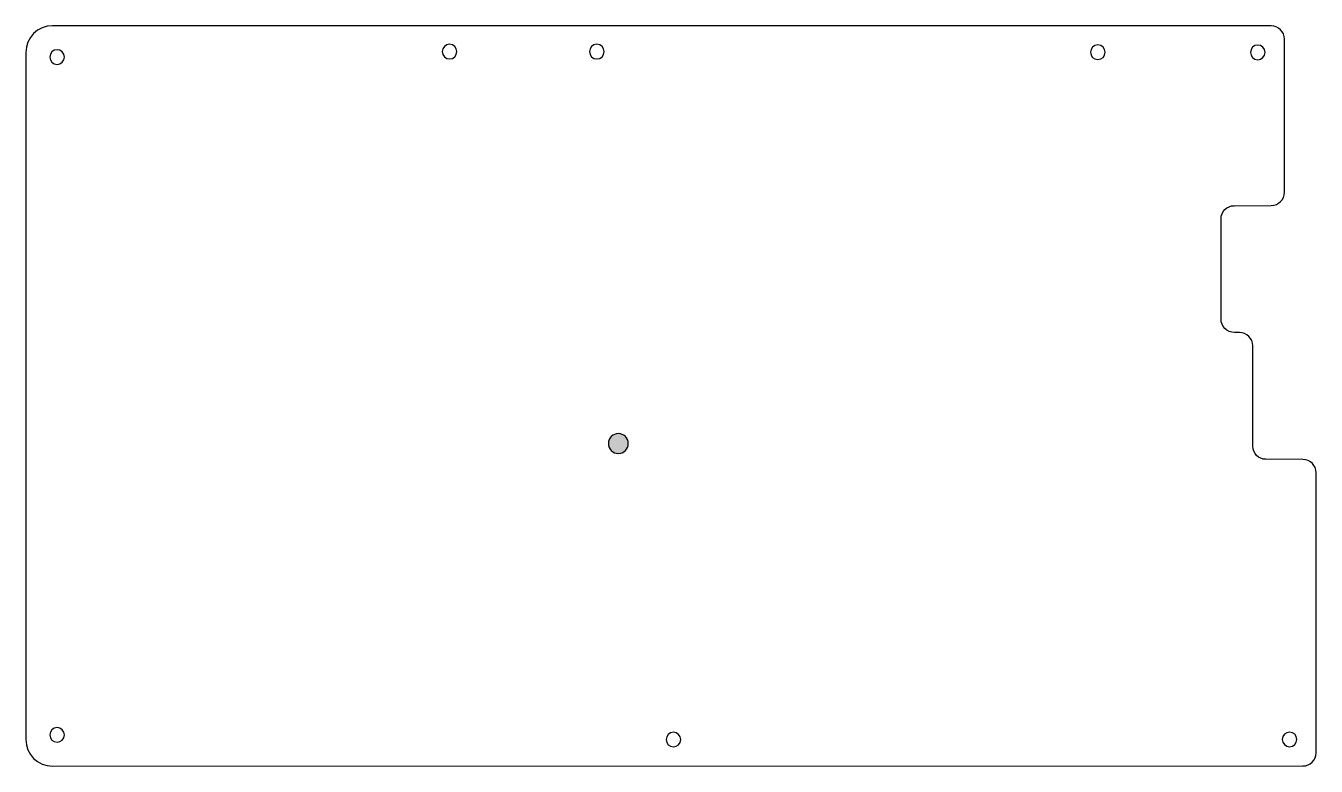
# Model space of a CAD drawing. Header units: millimetres. Extents: x -15 to 179, y 84 to 196.
import ezdxf

# ---------------------------------------------------------------- set-up
doc = ezdxf.new("R2010")
doc.units = ezdxf.units.MM
doc.header["$MEASUREMENT"] = 0
doc.layers.add('Layer 1', color=7, linetype='Continuous')

# ---------------------------------------------------------------- blocks, each defined once
blk = doc.blocks.new('block 2')
at = {"layer": 'Layer 1', "true_color": 0xc2c200}
h = blk.add_hatch(color=52, dxfattribs=at)
h.dxf.hatch_style = 2
edge = h.paths.add_edge_path()
edge.add_spline(control_points=[(74.29, 134.41), (75.12, 134.41), (75.79, 133.74), (75.79, 132.91), (75.79, 132.08), (75.12, 131.41), (74.29, 131.41), (73.46, 131.41), (72.79, 132.08), (72.79, 132.91), (72.79, 133.74), (73.46, 134.41), (74.29, 134.41)], knot_values=[0, 0, 0, 0, 1, 1, 1, 2, 2, 2, 3, 3, 3, 4, 4, 4, 4], degree=3, periodic=1)
at = {"layer": 'Layer 1', "color": 85, "lineweight": 25, "true_color": 0x5a8e5a}
blk.add_open_spline([(74.29, 134.41), (75.12, 134.41), (75.79, 133.74), (75.79, 132.91), (75.79, 132.08), (75.12, 131.41), (74.29, 131.41), (73.46, 131.41), (72.79, 132.08), (72.79, 132.91), (72.79, 133.74), (73.46, 134.41), (74.29, 134.41)], degree=3, knots=[0, 0, 0, 0, 1, 1, 1, 2, 2, 2, 3, 3, 3, 4, 4, 4, 4], dxfattribs=at)

msp = doc.modelspace()

# ---------------------------------------------------------------- linework, layer by layer
at = {"layer": 'Layer 1', "color": 175, "lineweight": 25, "true_color": 0x4444aa}
msp.add_open_spline([(-10.67, 195.67), (-10.67, 195.67), (172.3, 195.67), (172.3, 195.67), (173.41, 195.67), (174.3, 194.78), (174.3, 193.67), (174.3, 193.67), (174.3, 185.71), (174.3, 185.71), (174.3, 185.71), (174.3, 170.67), (174.3, 170.67), (174.3, 169.56), (173.41, 168.67), (172.31, 168.67), (172.31, 168.67), (166.77, 168.65), (166.77, 168.65), (165.67, 168.65), (164.78, 167.76), (164.78, 166.65), (164.78, 166.65), (164.78, 151.6), (164.78, 151.6), (164.78, 150.5), (165.67, 149.6), (166.78, 149.6), (166.78, 149.6), (167.54, 149.6), (167.54, 149.6), (168.65, 149.6), (169.54, 148.7), (169.54, 147.6), (169.54, 147.6), (169.54, 132.54), (169.54, 132.54), (169.54, 131.44), (170.43, 130.55), (171.53, 130.54), (171.53, 130.54), (177.08, 130.51), (177.08, 130.51), (178.18, 130.5), (179.07, 129.61), (179.07, 128.51), (179.07, 128.51), (179.07, 86.46), (179.07, 86.46), (179.07, 85.35), (178.17, 84.46), (177.07, 84.46), (177.07, 84.46), (-10.67, 84.43), (-10.67, 84.43), (-12.88, 84.43), (-14.67, 86.22), (-14.67, 88.43), (-14.67, 88.43), (-14.67, 191.68), (-14.67, 191.68), (-14.67, 193.89), (-12.88, 195.68), (-10.67, 195.68), (-10.67, 195.68), (-10.67, 195.67), (-10.67, 195.67)], degree=3, knots=[0, 0, 0, 0, 1, 1, 1, 2, 2, 2, 3, 3, 3, 4, 4, 4, 5, 5, 5, 6, 6, 6, 7, 7, 7, 8, 8, 8, 9, 9, 9, 10, 10, 10, 11, 11, 11, 12, 12, 12, 13, 13, 13, 14, 14, 14, 15, 15, 15, 16, 16, 16, 17, 17, 17, 18, 18, 18, 19, 19, 19, 20, 20, 20, 21, 21, 21, 22, 22, 22, 22], dxfattribs=at)
at = {"layer": 'Layer 1', "color": 205, "lineweight": 25, "true_color": 0x7c46af}
for points in [[(-8.87, 190.98), (-8.87, 190.37), (-9.36, 189.88), (-9.97, 189.88), (-10.58, 189.88), (-11.07, 190.37), (-11.07, 190.98), (-11.07, 191.59), (-10.58, 192.08), (-9.97, 192.08), (-9.36, 192.08), (-8.87, 191.59), (-8.87, 190.98)], [(50.05, 191.8), (50.05, 191.19), (49.55, 190.7), (48.95, 190.7), (48.34, 190.7), (47.85, 191.19), (47.85, 191.8), (47.85, 192.41), (48.34, 192.9), (48.95, 192.9), (49.55, 192.9), (50.05, 192.41), (50.05, 191.8)], [(72.16, 191.8), (72.16, 191.19), (71.67, 190.7), (71.06, 190.7), (70.46, 190.7), (69.96, 191.19), (69.96, 191.8), (69.96, 192.41), (70.46, 192.9), (71.06, 192.9), (71.67, 192.9), (72.16, 192.41), (72.16, 191.8)], [(147.38, 191.7), (147.38, 191.1), (146.89, 190.6), (146.28, 190.6), (145.67, 190.6), (145.18, 191.1), (145.18, 191.7), (145.18, 192.31), (145.67, 192.8), (146.28, 192.8), (146.89, 192.8), (147.38, 192.31), (147.38, 191.7)], [(171.4, 191.68), (171.4, 191.07), (170.91, 190.58), (170.3, 190.58), (169.7, 190.58), (169.2, 191.07), (169.2, 191.68), (169.2, 192.29), (169.7, 192.78), (170.3, 192.78), (170.91, 192.78), (171.4, 192.29), (171.4, 191.68)], [(-8.87, 89.13), (-8.87, 88.52), (-9.36, 88.03), (-9.97, 88.03), (-10.58, 88.03), (-11.07, 88.52), (-11.07, 89.13), (-11.07, 89.74), (-10.58, 90.23), (-9.97, 90.23), (-9.36, 90.23), (-8.87, 89.74), (-8.87, 89.13)], [(83.67, 88.43), (83.67, 87.82), (83.17, 87.33), (82.57, 87.33), (81.96, 87.33), (81.47, 87.82), (81.47, 88.43), (81.47, 89.04), (81.96, 89.53), (82.57, 89.53), (83.17, 89.53), (83.67, 89.04), (83.67, 88.43)], [(176.17, 88.45), (176.17, 87.84), (175.67, 87.35), (175.07, 87.35), (174.46, 87.35), (173.97, 87.84), (173.97, 88.45), (173.97, 89.06), (174.46, 89.55), (175.07, 89.55), (175.67, 89.55), (176.17, 89.06), (176.17, 88.45)]]:
    msp.add_open_spline(points, degree=3, knots=[0, 0, 0, 0, 1, 1, 1, 2, 2, 2, 3, 3, 3, 4, 4, 4, 4], dxfattribs=at)

# ---------------------------------------------------------------- block references
at = {"layer": 'Layer 1'}
msp.add_blockref('block 2', (0, 0), dxfattribs=at)

doc.saveas('drawing.dxf')
